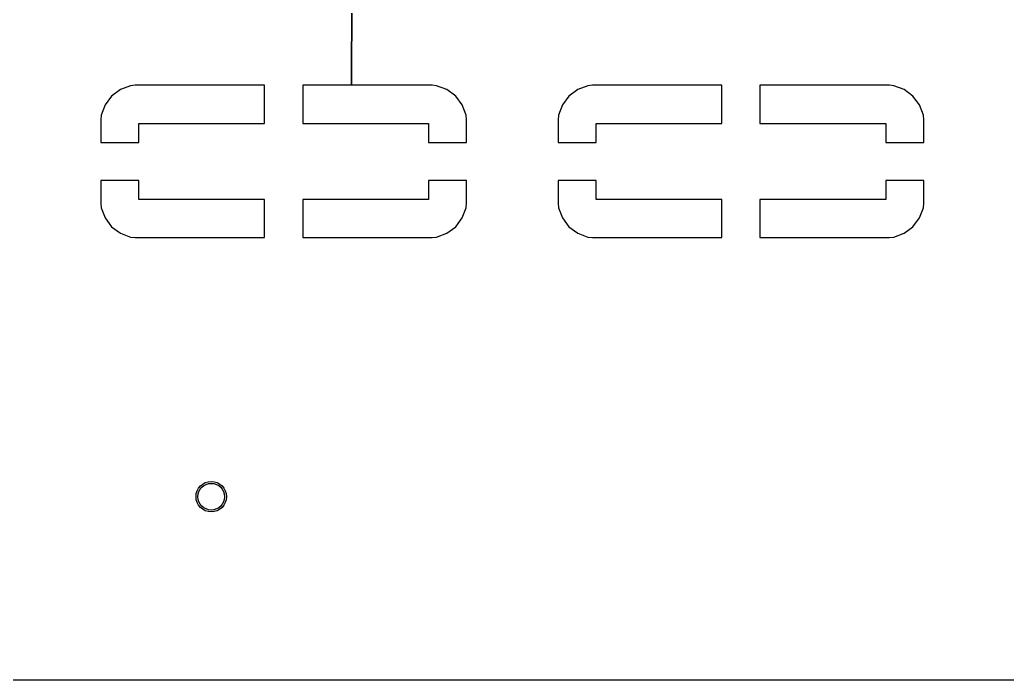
# Model space of a CAD drawing. Header units: inches. Extents: x 0.23 to 2.97, y 0.23 to 1.77.
# Drawn here: x 1.753 to 2.263, y 0.231 to 0.572 of the extents above; entities that cross this region are included whole.
import ezdxf

# ---------------------------------------------------------------- set-up
doc = ezdxf.new("R2010")
doc.units = ezdxf.units.IN
doc.header["$MEASUREMENT"] = 0
doc.layers.add('BLACK', color=250, linetype='CONTINUOUS')

msp = doc.modelspace()

# ---------------------------------------------------------------- linework, layer by layer
at = {"layer": 'BLACK', "linetype": 'CONTINUOUS'}
for p, q in [((1.92477, 0.62081), (1.92439, 0.53858)), ((1.92439, 0.53858), (1.92477, 0.62081)), ((1.80504, 0.53635), (1.8005, 0.53296)), ((1.81034, 0.53833), (1.80504, 0.53635)), ((1.80504, 0.53635), (1.80504, 0.53635)), ((1.81268, 0.53858), (1.81034, 0.53833)), ((1.81034, 0.53833), (1.81034, 0.53833)), ((1.87953, 0.53858), (1.81268, 0.53858)), ((1.87953, 0.5189), (1.87953, 0.53858)), ((1.92439, 0.53858), (1.89921, 0.53858)), ((1.89921, 0.53858), (1.89921, 0.5189)), ((1.96606, 0.53858), (1.92439, 0.53858)), ((1.9684, 0.53833), (1.96606, 0.53858)), ((1.9737, 0.53635), (1.9684, 0.53833)), ((1.9684, 0.53833), (1.9684, 0.53833)), ((1.97824, 0.53296), (1.9737, 0.53635)), ((1.9737, 0.53635), (1.9737, 0.53635)), ((2.04126, 0.53635), (2.03672, 0.53296)), ((2.04656, 0.53833), (2.04126, 0.53635)), ((2.04126, 0.53635), (2.04126, 0.53635)), ((2.0489, 0.53858), (2.04656, 0.53833)), ((2.04656, 0.53833), (2.04656, 0.53833)), ((2.11575, 0.53858), (2.0489, 0.53858)), ((2.11575, 0.5189), (2.11575, 0.53858)), ((2.20228, 0.53858), (2.13543, 0.53858)), ((2.13543, 0.53858), (2.13543, 0.5189)), ((2.20462, 0.53833), (2.20228, 0.53858)), ((2.20992, 0.53635), (2.20462, 0.53833)), ((2.20462, 0.53833), (2.20462, 0.53833)), ((2.21446, 0.53296), (2.20992, 0.53635)), ((2.20992, 0.53635), (2.20992, 0.53635)), ((1.8005, 0.53296), (1.79711, 0.52843)), ((1.8005, 0.53296), (1.8005, 0.53296)), ((1.98163, 0.52843), (1.97824, 0.53296)), ((1.97824, 0.53296), (1.97824, 0.53296)), ((2.03672, 0.53296), (2.03333, 0.52843)), ((2.03672, 0.53296), (2.03672, 0.53296)), ((2.21785, 0.52843), (2.21446, 0.53296)), ((2.21446, 0.53296), (2.21446, 0.53296)), ((1.79711, 0.52843), (1.79513, 0.52313)), ((1.79711, 0.52843), (1.79711, 0.52843)), ((1.98361, 0.52313), (1.98163, 0.52843)), ((1.98163, 0.52843), (1.98163, 0.52843)), ((2.03333, 0.52843), (2.03135, 0.52313)), ((2.03333, 0.52843), (2.03333, 0.52843)), ((2.21983, 0.52313), (2.21785, 0.52843)), ((2.21785, 0.52843), (2.21785, 0.52843)), ((1.79513, 0.52312), (1.79488, 0.52078)), ((1.79488, 0.52078), (1.79488, 0.50906)), ((1.79513, 0.52313), (1.79513, 0.52312)), ((1.98361, 0.52312), (1.98361, 0.52313)), ((1.98386, 0.52078), (1.98361, 0.52312)), ((1.98386, 0.50906), (1.98386, 0.52078)), ((1.98386, 0.52078), (1.98386, 0.52078)), ((2.03135, 0.52312), (2.0311, 0.52078)), ((2.0311, 0.52078), (2.0311, 0.50906)), ((2.03135, 0.52313), (2.03135, 0.52312)), ((2.21983, 0.52312), (2.21983, 0.52313)), ((2.22008, 0.52078), (2.21983, 0.52312)), ((2.22008, 0.50906), (2.22008, 0.52078)), ((2.22008, 0.52078), (2.22008, 0.52078)), ((1.81457, 0.50906), (1.81457, 0.5189)), ((1.81457, 0.5189), (1.87953, 0.5189)), ((1.89921, 0.5189), (1.96417, 0.5189)), ((1.96417, 0.5189), (1.96417, 0.50906)), ((2.05079, 0.50906), (2.05079, 0.5189)), ((2.05079, 0.5189), (2.11575, 0.5189)), ((2.13543, 0.5189), (2.20039, 0.5189)), ((2.20039, 0.5189), (2.20039, 0.50906)), ((1.79488, 0.50906), (1.81457, 0.50906)), ((1.96417, 0.50906), (1.98386, 0.50906)), ((2.0311, 0.50906), (2.05079, 0.50906)), ((2.20039, 0.50906), (2.22008, 0.50906)), ((1.81457, 0.48937), (1.79488, 0.48937)), ((1.79488, 0.48937), (1.79488, 0.47764)), ((1.81457, 0.47953), (1.81457, 0.48937)), ((1.98386, 0.48937), (1.96417, 0.48937)), ((1.96417, 0.48937), (1.96417, 0.47953)), ((1.98386, 0.47764), (1.98386, 0.48937)), ((2.05079, 0.48937), (2.0311, 0.48937)), ((2.0311, 0.48937), (2.0311, 0.47764)), ((2.05079, 0.47953), (2.05079, 0.48937)), ((2.22008, 0.48937), (2.20039, 0.48937)), ((2.20039, 0.48937), (2.20039, 0.47953)), ((2.22008, 0.47764), (2.22008, 0.48937)), ((1.87953, 0.47953), (1.81457, 0.47953)), ((1.87953, 0.45984), (1.87953, 0.47953)), ((1.96417, 0.47953), (1.89921, 0.47953)), ((1.89921, 0.47953), (1.89921, 0.45984)), ((2.11575, 0.47953), (2.05079, 0.47953)), ((2.11575, 0.45984), (2.11575, 0.47953)), ((2.20039, 0.47953), (2.13543, 0.47953)), ((2.13543, 0.47953), (2.13543, 0.45984)), ((1.79488, 0.47764), (1.79513, 0.4753)), ((1.79513, 0.4753), (1.79513, 0.4753)), ((1.79513, 0.4753), (1.79711, 0.47)), ((1.98163, 0.47), (1.98361, 0.4753)), ((1.98361, 0.4753), (1.98386, 0.47764)), ((1.98361, 0.4753), (1.98361, 0.4753)), ((1.98386, 0.47764), (1.98386, 0.47764)), ((2.0311, 0.47764), (2.03135, 0.4753)), ((2.03135, 0.4753), (2.03135, 0.4753)), ((2.03135, 0.4753), (2.03333, 0.47)), ((2.21785, 0.47), (2.21983, 0.4753)), ((2.21983, 0.4753), (2.22008, 0.47764)), ((2.21983, 0.4753), (2.21983, 0.4753)), ((2.22008, 0.47764), (2.22008, 0.47764)), ((1.79711, 0.47), (1.79711, 0.47)), ((1.79711, 0.47), (1.8005, 0.46547)), ((1.97824, 0.46547), (1.98163, 0.47)), ((1.98163, 0.47), (1.98163, 0.47)), ((2.03333, 0.47), (2.03333, 0.47)), ((2.03333, 0.47), (2.03672, 0.46547)), ((2.21446, 0.46547), (2.21785, 0.47)), ((2.21785, 0.47), (2.21785, 0.47)), ((1.8005, 0.46547), (1.8005, 0.46546)), ((1.8005, 0.46546), (1.80504, 0.46207)), ((1.9737, 0.46207), (1.97824, 0.46546)), ((1.97824, 0.46546), (1.97824, 0.46547)), ((2.03672, 0.46547), (2.03672, 0.46546)), ((2.03672, 0.46546), (2.04126, 0.46207)), ((2.20992, 0.46207), (2.21446, 0.46546)), ((2.21446, 0.46546), (2.21446, 0.46547)), ((1.80504, 0.46207), (1.80504, 0.46207)), ((1.80504, 0.46207), (1.81034, 0.46009)), ((1.81034, 0.46009), (1.81034, 0.46009)), ((1.81034, 0.46009), (1.81268, 0.45984)), ((1.81268, 0.45984), (1.81268, 0.45984)), ((1.81268, 0.45984), (1.87953, 0.45984)), ((1.89921, 0.45984), (1.92403, 0.45984)), ((1.92403, 0.45984), (1.96606, 0.45984)), ((1.96606, 0.45984), (1.9684, 0.46009)), ((1.96606, 0.45984), (1.96606, 0.45984)), ((1.9684, 0.46009), (1.9737, 0.46207)), ((1.9684, 0.46009), (1.9684, 0.46009)), ((1.9737, 0.46207), (1.9737, 0.46207)), ((2.04126, 0.46207), (2.04126, 0.46207)), ((2.04126, 0.46207), (2.04656, 0.46009)), ((2.04656, 0.46009), (2.04656, 0.46009)), ((2.04656, 0.46009), (2.0489, 0.45984)), ((2.0489, 0.45984), (2.0489, 0.45984)), ((2.0489, 0.45984), (2.11575, 0.45984)), ((2.13543, 0.45984), (2.20228, 0.45984)), ((2.20228, 0.45984), (2.20462, 0.46009)), ((2.20228, 0.45984), (2.20228, 0.45984)), ((2.20462, 0.46009), (2.20992, 0.46207)), ((2.20462, 0.46009), (2.20462, 0.46009)), ((2.20992, 0.46207), (2.20992, 0.46207)), ((1.92299, 0.23112), (0.72855, 0.23112)), ((2.96557, 0.23112), (1.92299, 0.23112))]:
    msp.add_line(p, q, dxfattribs=at)
at = {"layer": 'BLACK'}
msp.add_circle((1.85197, 0.32598), 0.00787, dxfattribs=at)
at = {"layer": 'WHITE'}
msp.add_circle((1.85197, 0.32598), 0.00689, dxfattribs=at)

doc.saveas('drawing.dxf')
